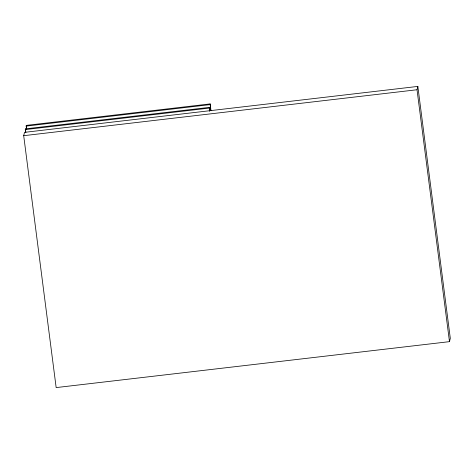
<?xml version="1.0" encoding="UTF-8"?>
<svg xmlns="http://www.w3.org/2000/svg" width="474" height="474" viewBox="0 0 474 474"><rect width="100%" height="100%" fill="white"/><g stroke="black" fill="none" stroke-linecap="round" stroke-linejoin="round"><path stroke-width="0.71" d="M23.7 135.688L24.518 132.353L417.843 86.41L450.3 338.312L449.482 341.647L56.157 387.59L23.7 135.688L417.025 89.746L417.843 86.41M25.572 132.536L25.371 128.875L209.271 107.397L209.745 111.064M26.431 129.058L26.23 125.397L210.13 103.913L210.977 110.525M209.472 111.058L209.271 107.397M210.705 110.513L210.13 103.913M26.052 126.12L209.952 104.641M25.193 129.598L209.093 108.119M417.025 89.746L449.482 341.647M26.514 127.601L26.704 129.07M25.371 128.875L25.845 132.548"/></g></svg>
